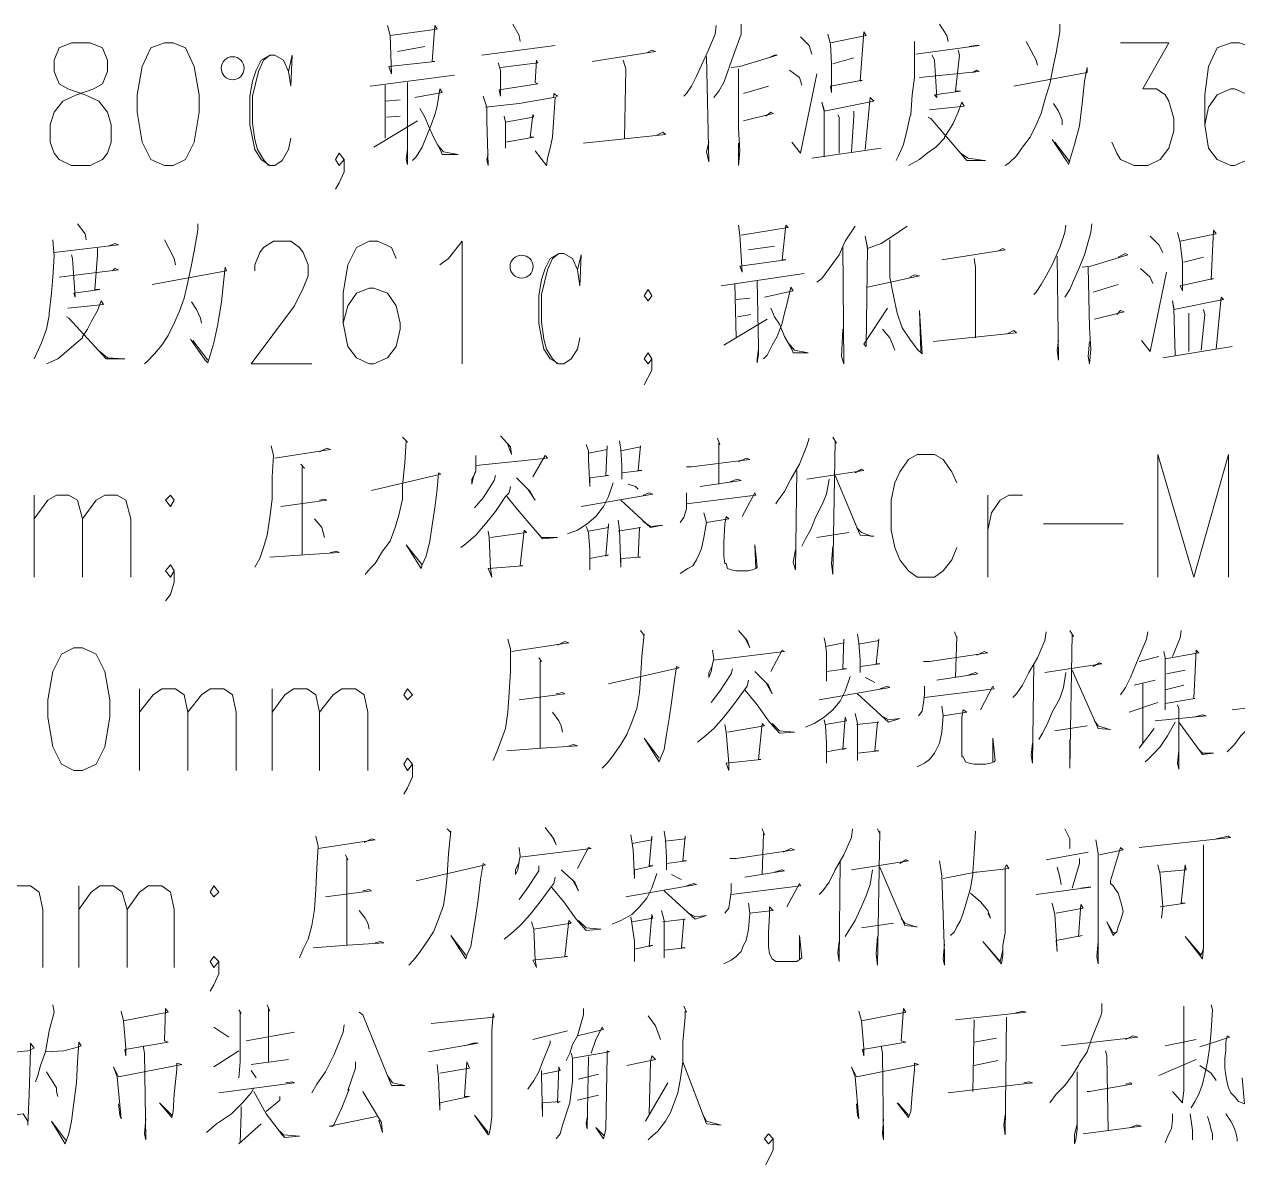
# Model space of a CAD drawing. Header units: millimetres. Extents: x 0 to 588, y 0 to 874.
# Drawn here: x 505.69 to 526.4, y 474.68 to 494.16 of the extents above; entities that cross this region are included whole.
import ezdxf

# ---------------------------------------------------------------- set-up
doc = ezdxf.new("R2010")
doc.units = ezdxf.units.MM
doc.layers.get('0').update_dxf_attribs({"lineweight": 18})

msp = doc.modelspace()

# ---------------------------------------------------------------- linework, layer by layer
at = {"color": 0, "lineweight": 0}
for points in [[(511.895, 494.135), (511.937, 493.966), (511.958, 493.31), (511.916, 493.437), (512.699, 493.522), (512.657, 493.522), (512.699, 494.135), (512.741, 494.072), (511.937, 493.966)], [(514.033, 494.157), (514.138, 493.966), (514.159, 493.861)], [(517.504, 494.135), (517.483, 493.988), (517.377, 493.733), (517.25, 493.459), (517.165, 493.268), (517.081, 493.099), (516.996, 492.972), (516.953, 492.929)], [(517.927, 494.157), (517.927, 493.988), (517.8, 493.628), (517.631, 493.162), (517.546, 493.014), (517.462, 492.908)], [(519.409, 493.988), (519.451, 493.818), (519.472, 493.48), (519.472, 492.993), (519.451, 493.099), (520.001, 493.204), (519.959, 493.183), (520.023, 494.03), (520.065, 493.966), (519.451, 493.839)], [(521.314, 494.157), (521.441, 493.966), (521.462, 493.861)], [(523.367, 494.157), (523.367, 494.03), (523.303, 493.67), (523.261, 493.459), (523.198, 493.141), (523.113, 492.866), (523.049, 492.633), (522.965, 492.442), (522.859, 492.23), (522.732, 492.061), (522.626, 491.913), (522.499, 491.786), (522.436, 491.744)], [(512.064, 493.691), (512.53, 493.776)], [(513.503, 493.628), (514.752, 493.797)], [(518.943, 493.945), (519.091, 493.797), (519.134, 493.649)], [(520.89, 493.861), (520.89, 493.247), (520.848, 492.95), (520.827, 492.612), (520.806, 492.57), (520.764, 492.358), (520.7, 492.103), (520.615, 491.913), (520.573, 491.829)], [(520.912, 493.649), (521.991, 493.797), (521.928, 493.797), (521.822, 493.776)], [(522.986, 493.459), (522.965, 493.543), (522.795, 493.861)], [(524.404, 493.839), (525.23, 493.839), (524.785, 493.056), (525.018, 493.056), (525.166, 492.95), (525.23, 492.845), (525.314, 492.548), (525.314, 492.337), (525.23, 492.04), (525.082, 491.85), (524.87, 491.744), (524.637, 491.744), (524.404, 491.85), (524.341, 491.956), (524.256, 492.146)], [(526.732, 493.543), (526.669, 493.755), (526.436, 493.839), (526.288, 493.839), (526.055, 493.755), (525.907, 493.437), (525.843, 492.95), (525.843, 492.442), (525.907, 492.04), (526.055, 491.85), (526.288, 491.744), (526.351, 491.744), (526.584, 491.85), (526.732, 492.04), (526.817, 492.337), (526.817, 492.442), (526.732, 492.739), (526.584, 492.95), (526.351, 493.056), (526.288, 493.056), (526.055, 492.95), (525.907, 492.739), (525.843, 492.442)], [(510.244, 492.21), (510.201, 492.019), (510.096, 491.829), (509.969, 491.744), (509.884, 491.744), (509.736, 491.85), (509.63, 492.019), (509.587, 492.21), (509.545, 492.442), (509.545, 492.929), (509.587, 493.183), (509.651, 493.374), (509.736, 493.543), (509.884, 493.628), (509.969, 493.628), (510.117, 493.543), (510.201, 493.353), (510.265, 493.628), (510.244, 493.099), (510.201, 493.353)], [(509.863, 491.744), (509.778, 491.85), (509.672, 492.019), (509.63, 492.188), (509.587, 492.464), (509.587, 492.929), (509.693, 493.353), (509.778, 493.543), (509.884, 493.628)], [(515.387, 493.522), (516.467, 493.691), (516.403, 493.712), (516.318, 493.67)], [(517.335, 493.606), (517.377, 491.808), (517.335, 491.977), (517.377, 492.146)], [(517.758, 493.416), (517.906, 493.437), (518.541, 493.628), (518.499, 493.628), (518.393, 493.586)], [(519.494, 493.48), (519.853, 493.586)], [(521.187, 493.628), (521.229, 493.543), (521.271, 492.908), (521.229, 492.95), (521.674, 493.014), (521.589, 493.014), (521.653, 493.628), (521.631, 493.712)], [(513.779, 493.501), (513.821, 493.374), (513.821, 492.929), (513.8, 493.035), (514.456, 493.141), (514.413, 493.162), (514.435, 493.543), (514.456, 493.501), (513.821, 493.416)], [(515.916, 493.543), (515.959, 493.395), (515.938, 492.21)], [(517.885, 493.395), (517.885, 492.379), (517.906, 491.998), (517.885, 491.744), (517.885, 492.125)], [(518.753, 493.374), (518.922, 493.247), (518.964, 493.119)], [(520.975, 493.247), (521.991, 493.353), (521.949, 493.374), (521.885, 493.332)], [(523.24, 492.188), (523.494, 491.808), (523.515, 491.765), (523.621, 492.103), (523.706, 492.421), (523.748, 492.802), (523.79, 493.183), (523.833, 493.416), (523.833, 493.332), (522.584, 493.099)], [(511.598, 493.099), (513.038, 493.289)], [(512.233, 493.162), (512.233, 491.765), (512.212, 491.85), (512.233, 492.019)], [(518.795, 492.146), (518.943, 491.956), (519.218, 493.31)], [(511.852, 493.119), (511.852, 492.21)], [(512.36, 492.908), (512.826, 492.993), (512.784, 493.056), (512.741, 492.76), (512.699, 492.612), (512.635, 492.442), (512.551, 492.23), (512.487, 492.061), (512.381, 491.892), (512.318, 491.829)], [(513.567, 492.739), (514.138, 492.802), (514.731, 492.908), (514.731, 492.972), (514.794, 492.929), (514.752, 492.908), (514.71, 492.23), (514.668, 492.04), (514.625, 491.871), (514.604, 491.744), (514.413, 491.998)], [(517.97, 492.972), (518.393, 493.099)], [(511.852, 492.845), (512.106, 492.866)], [(513.609, 491.935), (513.588, 491.85), (513.609, 491.744), (513.588, 492.506), (513.588, 492.739), (513.524, 492.929)], [(520.044, 492.019), (520.129, 492.908), (520.192, 492.845), (519.345, 492.675), (519.303, 492.824), (519.345, 492.697), (519.345, 491.892)], [(521.144, 492.697), (521.737, 492.76), (521.695, 492.824), (521.631, 492.654), (521.547, 492.464), (521.483, 492.358), (521.399, 492.23), (521.399, 492.21), (521.25, 492.061), (521.102, 491.956), (520.975, 491.85), (520.785, 491.744)], [(523.261, 492.802), (523.346, 492.675), (523.409, 492.527), (523.409, 492.442)], [(511.873, 492.57), (512.106, 492.59)], [(512.445, 492.718), (512.53, 492.57), (512.593, 492.421), (512.678, 492.23), (512.805, 491.998), (512.826, 491.935), (513.101, 491.935), (512.847, 491.977)], [(513.884, 492.59), (513.905, 492.485), (513.905, 492.04), (513.905, 492.146), (514.392, 492.23), (514.329, 492.23), (514.371, 492.612), (514.392, 492.59), (514.371, 492.57), (513.905, 492.485)], [(517.97, 492.506), (518.477, 492.633), (518.435, 492.654), (518.351, 492.59)], [(519.599, 491.956), (519.599, 492.57), (519.578, 492.612)], [(519.853, 492.675), (519.853, 492.59), (519.811, 491.977)], [(521.123, 492.57), (521.166, 492.548), (521.779, 491.829), (522.097, 491.829), (522.076, 491.829), (521.801, 491.871), (521.674, 491.956)], [(511.662, 492.061), (512.403, 492.506)], [(515.239, 492.125), (516.636, 492.273), (516.594, 492.315), (516.467, 492.252)], [(523.282, 492.146), (523.536, 491.808), (523.515, 491.808)], [(511.154, 491.85), (511.069, 491.744), (511.006, 491.85), (511.069, 491.956), (511.154, 491.85), (511.154, 491.638), (511.069, 491.448), (511.006, 491.342)], [(512.741, 492.103), (512.847, 491.977)], [(519.134, 491.871), (520.319, 492.04)], [(506.603, 490.749), (506.73, 490.58), (506.751, 490.474)], [(508.656, 490.749), (508.656, 490.643), (508.593, 490.284), (508.55, 490.051), (508.487, 489.754), (508.423, 489.479), (508.339, 489.246), (508.254, 489.055), (508.148, 488.844), (508.042, 488.675), (507.915, 488.527), (507.788, 488.4), (507.746, 488.357)], [(517.885, 490.728), (517.906, 490.558), (517.948, 489.924), (517.906, 490.029), (518.689, 490.135), (518.626, 490.135), (518.689, 490.728), (518.731, 490.686), (517.927, 490.558)], [(519.875, 490.707), (519.705, 490.453), (519.599, 490.22), (519.43, 489.987), (519.303, 489.818), (519.218, 489.754)], [(520.764, 490.707), (520.51, 490.538), (520.319, 490.411), (520.086, 490.326), (520.044, 490.538), (520.086, 490.347), (520.065, 488.654), (520.023, 488.696), (520.425, 489.31)], [(523.473, 490.728), (523.452, 490.601), (523.367, 490.347), (523.24, 490.051), (523.134, 489.86), (523.049, 489.712), (522.965, 489.585), (522.923, 489.543)], [(523.917, 490.749), (523.896, 490.601), (523.79, 490.22), (523.706, 490.008), (523.6, 489.776), (523.536, 489.627), (523.452, 489.5)], [(506.18, 490.474), (506.201, 490.199), (506.18, 489.839), (506.159, 489.564), (506.116, 489.225), (506.116, 489.183), (506.074, 488.95), (505.989, 488.717), (505.904, 488.527), (505.862, 488.442)], [(508.275, 490.051), (508.254, 490.156), (508.085, 490.474)], [(509.63, 489.944), (509.63, 490.051), (509.714, 490.262), (509.778, 490.347), (509.947, 490.453), (510.244, 490.453), (510.392, 490.347), (510.455, 490.262), (510.54, 490.051), (510.54, 489.86), (510.455, 489.649), (510.307, 489.352), (509.566, 488.357), (510.603, 488.357)], [(512.043, 490.156), (511.958, 490.347), (511.725, 490.453), (511.577, 490.453), (511.365, 490.347), (511.217, 490.051), (511.133, 489.564), (511.133, 489.055), (511.217, 488.654), (511.365, 488.463), (511.577, 488.357), (511.662, 488.357), (511.895, 488.463), (512.043, 488.654), (512.106, 488.95), (512.106, 489.055), (512.043, 489.352), (511.895, 489.564), (511.662, 489.649), (511.577, 489.649), (511.365, 489.564), (511.217, 489.352), (511.133, 489.055)], [(512.784, 490.051), (512.932, 490.156), (513.165, 490.453), (513.165, 488.357)], [(520.467, 490.474), (520.467, 489.839), (520.531, 489.522), (520.594, 489.225), (520.679, 488.971), (520.806, 488.781), (520.933, 488.611), (521.018, 488.527), (520.975, 489.267), (520.996, 488.569)], [(524.912, 490.538), (525.06, 490.389), (525.124, 490.262)], [(525.378, 490.601), (525.42, 490.431), (525.462, 490.093), (525.462, 489.606), (525.42, 489.691), (525.992, 489.818), (525.949, 489.797), (525.992, 490.643), (526.034, 490.58), (525.42, 490.453)], [(506.201, 490.262), (507.301, 490.389), (507.238, 490.411), (507.132, 490.368)], [(506.497, 490.22), (506.518, 490.156), (506.561, 489.5), (506.539, 489.564), (506.984, 489.627), (506.899, 489.627), (506.942, 490.22), (506.942, 490.326)], [(518.054, 490.305), (518.499, 490.368)], [(519.663, 490.368), (519.684, 488.357), (519.642, 488.484), (519.663, 488.95)], [(521.356, 490.135), (522.436, 490.305), (522.393, 490.326), (522.309, 490.284)], [(515.176, 488.802), (515.133, 488.611), (515.027, 488.442), (514.9, 488.357), (514.816, 488.357), (514.668, 488.442), (514.562, 488.611), (514.519, 488.802), (514.477, 489.055), (514.477, 489.522), (514.519, 489.797), (514.583, 489.987), (514.668, 490.156), (514.816, 490.241), (514.9, 490.241), (515.048, 490.156), (515.133, 489.966), (515.197, 490.22), (515.176, 489.691), (515.133, 489.966)], [(514.794, 488.357), (514.71, 488.442), (514.604, 488.611), (514.562, 488.781), (514.519, 489.077), (514.519, 489.543), (514.625, 489.966), (514.71, 490.156), (514.816, 490.241)], [(521.907, 490.156), (521.928, 490.008), (521.928, 488.802)], [(523.325, 490.199), (523.346, 488.421), (523.325, 488.59), (523.346, 488.76)], [(523.748, 490.008), (523.896, 490.029), (524.531, 490.22), (524.489, 490.241), (524.362, 490.178)], [(525.484, 490.093), (525.822, 490.178)], [(506.286, 489.839), (507.301, 489.966), (507.238, 489.987), (507.196, 489.944)], [(508.529, 488.781), (508.783, 488.421), (508.825, 488.378), (508.931, 488.717), (508.995, 489.035), (509.058, 489.415), (509.101, 489.797), (509.122, 490.008), (509.143, 489.944), (507.873, 489.712)], [(517.588, 489.691), (519.007, 489.902)], [(520.086, 489.67), (520.975, 489.86), (520.89, 489.881), (520.806, 489.839)], [(523.854, 490.008), (523.875, 488.971), (523.896, 488.611), (523.875, 488.357), (523.854, 488.484), (523.875, 488.738)], [(524.743, 489.987), (524.912, 489.839), (524.955, 489.733)], [(524.764, 488.76), (524.912, 488.569), (525.187, 489.924)], [(517.821, 489.733), (517.842, 488.802)], [(518.202, 489.776), (518.223, 488.654), (518.223, 488.527), (518.202, 488.378), (518.202, 488.442), (518.223, 488.611)], [(518.329, 489.5), (518.816, 489.606), (518.774, 489.67), (518.71, 489.373), (518.668, 489.225), (518.626, 489.055), (518.541, 488.823), (518.456, 488.675), (518.372, 488.505), (518.308, 488.442)], [(523.938, 489.585), (524.362, 489.712)], [(506.434, 489.31), (507.048, 489.373), (507.005, 489.437), (506.942, 489.267), (506.836, 489.077), (506.772, 488.95), (506.688, 488.823), (506.688, 488.802), (506.539, 488.675), (506.413, 488.569), (506.264, 488.442), (506.074, 488.357)], [(508.55, 489.415), (508.635, 489.289), (508.699, 489.14), (508.72, 489.055)], [(517.842, 489.458), (518.075, 489.479)], [(526.034, 488.611), (526.119, 489.5), (526.161, 489.458), (525.314, 489.289), (525.293, 489.437), (525.314, 489.31), (525.336, 488.505)], [(518.435, 489.31), (518.499, 489.162), (518.583, 489.035), (518.668, 488.823), (518.795, 488.611), (518.816, 488.548), (519.07, 488.548), (518.837, 488.59)], [(523.96, 489.119), (524.468, 489.246), (524.404, 489.267), (524.341, 489.204)], [(525.568, 488.569), (525.568, 489.225)], [(525.822, 489.289), (525.843, 489.204), (525.78, 488.59)], [(506.413, 489.162), (506.455, 489.14), (507.09, 488.442), (507.407, 488.442), (507.386, 488.442), (507.111, 488.463), (506.984, 488.569)], [(517.631, 488.675), (518.372, 489.119)], [(517.864, 489.162), (518.096, 489.204)], [(520.34, 488.95), (520.467, 488.802), (520.51, 488.696), (520.552, 488.59)], [(521.208, 488.738), (522.626, 488.887), (522.584, 488.929), (522.457, 488.865)], [(508.572, 488.76), (508.825, 488.421)], [(518.731, 488.717), (518.837, 488.59)], [(525.124, 488.463), (526.309, 488.654)], [(516.276, 487.998), (516.403, 488.252), (516.403, 488.442), (516.34, 488.548), (516.276, 488.442), (516.34, 488.357), (516.403, 488.442)], [(509.905, 486.96), (509.947, 486.791), (509.926, 486.431), (509.926, 486.05), (509.884, 485.733), (509.841, 485.436), (509.778, 485.225), (509.714, 485.034), (509.63, 484.886)], [(512.149, 487.108), (512.233, 487.024), (512.212, 487.045), (512.191, 486.664), (512.149, 486.283), (512.149, 486.05), (512.085, 485.775), (512.022, 485.563), (511.937, 485.33), (511.81, 485.161), (511.683, 484.95), (511.598, 484.865), (511.514, 484.759)], [(513.821, 487.13), (513.99, 486.939), (514.011, 486.812), (513.948, 486.981)], [(515.281, 486.981), (515.324, 486.876), (515.324, 486.728), (515.345, 486.262), (515.345, 486.41), (515.662, 486.452), (515.62, 486.452), (515.641, 486.96), (515.641, 486.897), (515.324, 486.833)], [(515.853, 487.045), (515.874, 486.897), (515.895, 486.622), (515.895, 486.389), (515.895, 486.495), (516.234, 486.537), (516.17, 486.537), (516.213, 486.96), (516.213, 486.939), (515.874, 486.876)], [(517.525, 487.087), (517.567, 486.981), (517.546, 487.003), (517.546, 486.304)], [(519.091, 487.087), (519.049, 486.96), (518.922, 486.643), (518.774, 486.389), (518.668, 486.177), (518.562, 486.029), (518.52, 485.966)], [(519.494, 487.108), (519.557, 487.003), (519.536, 487.045), (519.494, 484.759), (519.472, 484.95), (519.494, 485.246)], [(509.969, 486.749), (510.921, 486.897), (510.858, 486.918), (510.731, 486.854)], [(513.398, 486.791), (513.398, 486.537), (513.355, 486.41), (513.334, 486.304), (513.334, 486.389), (513.398, 486.516)], [(513.398, 486.622), (514.625, 486.749), (514.583, 486.791), (514.371, 486.431)], [(516.996, 486.601), (517.081, 486.601), (518.075, 486.728), (518.012, 486.749), (517.885, 486.685)], [(521.61, 486.325), (521.525, 486.516), (521.377, 486.728), (521.229, 486.812), (520.933, 486.812), (520.785, 486.728), (520.636, 486.516), (520.552, 486.325), (520.488, 486.029), (520.488, 485.521), (520.552, 485.225), (520.636, 485.013), (520.785, 484.822), (520.933, 484.717), (521.229, 484.717), (521.377, 484.822), (521.525, 485.013), (521.61, 485.225)], [(525.039, 484.717), (525.039, 486.812), (525.653, 484.717), (526.246, 486.812), (526.246, 484.717)], [(510.413, 486.643), (510.476, 486.579), (510.434, 486.601), (510.434, 485.098)], [(518.88, 486.537), (518.859, 484.844), (518.816, 484.971), (518.859, 485.182)], [(519.049, 486.389), (520.023, 486.537), (519.98, 486.558), (519.875, 486.495)], [(511.62, 486.198), (512.805, 486.474), (512.763, 486.495), (512.741, 486.219), (512.699, 485.902), (512.657, 485.606), (512.614, 485.33), (512.551, 485.077), (512.487, 484.928), (512.466, 484.865), (512.212, 485.267), (512.487, 484.928)], [(513.736, 486.452), (513.715, 486.368), (513.524, 486.071), (513.376, 485.902)], [(514.096, 486.41), (514.329, 486.177), (514.413, 486.029), (514.287, 486.219)], [(515.747, 486.325), (515.662, 486.092), (515.578, 485.923), (515.451, 485.754), (515.303, 485.627), (515.133, 485.521), (514.964, 485.457)], [(517.229, 486.262), (517.927, 486.368), (517.864, 486.389), (517.737, 486.346)], [(519.43, 486.389), (519.388, 486.135), (519.303, 485.944), (519.197, 485.733), (519.112, 485.521), (519.028, 485.373), (518.964, 485.246)], [(519.536, 486.452), (519.959, 485.436), (520.192, 485.415), (520.15, 485.415), (519.98, 485.479), (519.896, 485.563)], [(505.862, 486.114), (505.862, 484.717)], [(505.862, 485.712), (506.095, 486.029), (506.243, 486.114), (506.455, 486.114), (506.603, 486.029), (506.688, 485.712), (506.688, 484.717)], [(506.688, 485.712), (506.921, 486.029), (507.069, 486.114), (507.28, 486.114), (507.428, 486.029), (507.513, 485.712), (507.513, 484.717)], [(513.99, 486.262), (513.969, 486.156), (513.905, 486.092), (513.736, 485.839), (513.567, 485.627), (513.398, 485.436), (513.228, 485.288), (513.144, 485.225)], [(515.197, 485.923), (516.424, 486.135), (516.361, 486.156), (516.255, 486.114)], [(516.001, 486.304), (516.128, 486.262), (516.17, 486.219)], [(516.996, 486.156), (516.996, 485.881), (516.953, 485.733), (516.89, 485.648)], [(516.996, 485.966), (518.181, 486.114), (518.16, 486.156), (517.948, 485.754)], [(522.139, 486.114), (522.139, 484.717)], [(522.139, 485.521), (522.203, 485.817), (522.351, 486.029), (522.499, 486.114), (522.732, 486.114)], [(510.074, 485.923), (510.858, 486.029), (510.815, 486.05), (510.731, 486.029)], [(513.927, 486.092), (514.138, 485.839), (514.371, 485.563), (514.54, 485.373), (514.794, 485.394), (514.519, 485.394), (514.413, 485.521)], [(515.874, 486.029), (516.382, 485.563), (516.594, 485.606), (516.382, 485.584), (516.255, 485.669)], [(510.646, 485.712), (510.773, 485.563), (510.794, 485.479), (510.815, 485.394)], [(515.832, 485.69), (515.853, 485.521), (515.874, 484.886), (515.874, 485.034), (516.213, 485.055), (516.17, 485.055), (516.192, 485.563), (516.213, 485.563), (515.832, 485.5)], [(517.292, 485.817), (517.335, 485.648), (517.292, 485.394), (517.25, 485.204), (517.207, 485.098), (517.165, 485.013), (517.102, 484.907), (517.017, 484.865), (516.89, 484.78)], [(517.335, 485.648), (517.716, 485.712), (517.673, 485.754), (517.652, 485.627), (517.631, 485.309), (517.631, 485.077), (517.652, 484.95), (517.673, 484.95), (517.694, 484.865), (517.758, 484.844), (517.842, 484.822), (518.054, 484.822), (518.118, 484.844), (518.181, 484.865), (518.202, 484.886), (518.16, 485.267), (518.181, 484.865)], [(513.609, 485.5), (513.63, 485.394), (513.652, 484.865), (513.673, 484.717), (513.609, 484.865), (514.202, 484.907), (514.159, 484.907), (514.223, 485.521), (514.265, 485.479), (513.652, 485.394)], [(515.281, 485.584), (515.324, 485.479), (515.345, 485.182), (515.345, 484.844), (515.345, 485.034), (515.662, 485.098), (515.62, 485.077), (515.662, 485.627), (515.662, 485.563), (515.324, 485.5)], [(523.092, 485.627), (524.447, 485.627)], [(519.769, 485.479), (519.218, 485.394)], [(509.884, 485.055), (510.476, 485.098), (511.069, 485.14), (511.027, 485.161), (510.921, 485.14)], [(508.254, 484.822), (508.19, 484.717), (508.106, 484.822), (508.19, 484.928), (508.254, 484.822), (508.254, 484.632), (508.19, 484.42), (508.106, 484.315)], [(513.948, 483.658), (513.99, 483.489), (513.99, 483.108), (513.969, 482.748), (513.948, 482.409), (513.905, 482.134), (513.821, 481.901), (513.757, 481.732), (513.694, 481.584)], [(514.011, 483.447), (514.985, 483.595), (514.922, 483.616), (514.794, 483.553)], [(516.213, 483.807), (516.276, 483.722), (516.276, 483.743), (516.234, 483.362), (516.213, 482.981), (516.192, 482.748), (516.149, 482.473), (516.064, 482.24), (515.98, 482.029), (515.874, 481.859), (515.726, 481.647), (515.641, 481.542), (515.557, 481.457)], [(517.885, 483.807), (518.033, 483.637), (518.075, 483.51), (517.991, 483.68)], [(519.345, 483.68), (519.366, 483.574), (519.388, 483.425), (519.388, 482.939), (519.388, 483.108), (519.726, 483.15), (519.663, 483.15), (519.684, 483.658), (519.684, 483.595), (519.366, 483.531)], [(519.917, 483.743), (519.938, 483.595), (519.959, 483.298), (519.959, 483.087), (519.959, 483.193), (520.298, 483.235), (520.234, 483.235), (520.277, 483.658), (520.277, 483.637), (519.938, 483.574)], [(521.568, 483.785), (521.61, 483.68), (521.61, 483.701), (521.589, 483.002)], [(523.134, 483.785), (523.113, 483.637), (522.986, 483.341), (522.838, 483.087), (522.732, 482.875), (522.626, 482.727), (522.563, 482.663)], [(523.536, 483.807), (523.6, 483.701), (523.579, 483.743), (523.536, 481.457), (523.536, 481.944)], [(524.87, 483.785), (524.849, 483.658), (524.679, 483.256), (524.573, 483.002), (524.489, 482.833), (524.404, 482.706)], [(525.441, 483.807), (525.42, 483.68), (525.293, 483.362)], [(526.754, 483.743), (526.796, 483.658), (526.817, 482.536), (526.732, 482.346), (526.606, 482.156), (526.457, 482.007), (526.351, 481.859), (526.225, 481.732)], [(517.44, 483.468), (517.462, 483.32), (517.44, 483.235), (517.419, 483.108), (517.377, 483.002), (517.377, 483.087), (517.44, 483.214)], [(517.462, 483.298), (518.668, 483.447), (518.626, 483.468), (518.435, 483.108)], [(521.039, 483.277), (521.144, 483.277), (522.139, 483.425), (522.076, 483.447), (521.949, 483.383)], [(525.145, 483.447), (525.166, 483.341), (525.166, 482.452), (525.166, 482.558), (525.674, 482.642), (525.653, 482.642), (525.695, 483.468), (525.738, 483.425), (525.166, 483.32)], [(514.477, 483.341), (514.519, 483.277), (514.498, 483.277), (514.498, 481.796)], [(522.923, 483.235), (522.901, 481.542), (522.88, 481.669), (522.901, 481.88)], [(523.113, 483.087), (524.087, 483.235), (524.044, 483.256), (523.938, 483.193)], [(524.722, 483.277), (525.06, 483.362)], [(515.662, 482.896), (516.869, 483.171), (516.827, 483.193), (516.784, 482.918), (516.742, 482.579), (516.699, 482.304), (516.657, 482.029), (516.615, 481.774), (516.551, 481.626), (516.53, 481.563), (516.276, 481.965), (516.53, 481.626)], [(517.779, 483.15), (517.758, 483.066), (517.567, 482.769), (517.419, 482.579)], [(518.16, 483.108), (518.393, 482.875), (518.456, 482.727), (518.351, 482.918)], [(519.79, 483.023), (519.705, 482.769), (519.62, 482.6), (519.494, 482.452), (519.345, 482.325), (519.176, 482.219), (519.028, 482.156)], [(520.044, 483.002), (520.171, 482.939), (520.213, 482.918)], [(521.271, 482.96), (521.97, 483.066), (521.928, 483.087), (521.801, 483.045)], [(523.473, 483.087), (523.431, 482.833), (523.367, 482.642), (523.24, 482.409), (523.155, 482.219), (523.071, 482.05), (523.007, 481.944)], [(523.579, 483.129), (524.023, 482.134), (524.235, 482.113), (524.214, 482.113), (524.023, 482.177), (523.96, 482.261)], [(525.505, 483.129), (525.187, 483.066)], [(507.661, 482.812), (507.661, 481.415)], [(507.661, 482.409), (507.894, 482.706), (508.042, 482.812), (508.275, 482.812), (508.423, 482.706), (508.487, 482.409), (508.487, 481.415)], [(508.487, 482.409), (508.72, 482.706), (508.868, 482.812), (509.101, 482.812), (509.249, 482.706), (509.312, 482.409), (509.312, 481.415)], [(509.926, 482.812), (509.926, 481.415)], [(509.926, 482.409), (510.138, 482.706), (510.286, 482.812), (510.519, 482.812), (510.667, 482.706), (510.731, 482.409), (510.731, 481.415)], [(510.731, 482.409), (510.963, 482.706), (511.111, 482.812), (511.344, 482.812), (511.493, 482.706), (511.556, 482.409), (511.556, 481.415)], [(518.054, 482.96), (518.033, 482.854), (517.97, 482.769), (517.8, 482.536), (517.631, 482.325), (517.462, 482.134), (517.292, 481.986), (517.186, 481.901)], [(517.991, 482.791), (518.202, 482.536), (518.414, 482.24), (518.583, 482.05), (518.837, 482.071), (518.583, 482.092), (518.456, 482.219)], [(519.261, 482.621), (520.467, 482.833), (520.425, 482.854), (520.298, 482.812)], [(521.06, 482.854), (521.06, 482.706), (521.039, 482.579), (521.018, 482.431), (520.954, 482.346)], [(521.06, 482.663), (522.245, 482.812), (522.224, 482.854), (522.012, 482.452)], [(524.997, 482.96), (524.637, 482.875)], [(524.785, 482.896), (524.785, 481.88), (524.722, 481.796), (524.976, 482.134)], [(525.166, 482.791), (525.484, 482.875)], [(514.138, 482.621), (514.922, 482.727), (514.879, 482.748), (514.773, 482.727)], [(519.917, 482.727), (520.446, 482.24), (520.636, 482.304), (520.446, 482.283), (520.298, 482.367)], [(526.309, 482.452), (527.706, 482.621), (527.664, 482.642), (527.558, 482.621)], [(514.71, 482.409), (514.816, 482.261), (514.858, 482.177), (514.879, 482.071)], [(519.875, 482.388), (519.917, 482.219), (519.917, 481.584), (519.917, 481.711), (520.277, 481.753), (520.213, 481.753), (520.255, 482.24), (520.277, 482.24), (519.896, 482.198)], [(521.356, 482.515), (521.377, 482.346), (521.356, 482.071), (521.314, 481.88), (521.229, 481.711), (521.144, 481.605), (521.06, 481.542), (520.933, 481.478)], [(521.377, 482.346), (521.779, 482.409), (521.716, 482.452), (521.695, 482.325), (521.695, 481.647), (521.716, 481.647), (521.758, 481.563), (521.822, 481.542), (521.907, 481.521), (522.097, 481.521), (522.182, 481.542), (522.245, 481.563), (522.266, 481.584), (522.224, 481.965), (522.224, 481.563)], [(524.552, 482.409), (525.039, 482.579)], [(525.378, 482.536), (525.399, 482.473), (525.399, 481.436), (525.378, 481.542), (525.399, 481.753)], [(517.652, 482.198), (517.673, 482.071), (517.716, 481.542), (517.716, 481.415), (517.673, 481.542), (518.266, 481.605), (518.223, 481.605), (518.287, 482.219), (518.329, 482.177), (517.694, 482.071)], [(519.345, 482.283), (519.366, 482.177), (519.388, 481.88), (519.388, 481.542), (519.388, 481.732), (519.726, 481.796), (519.663, 481.774), (519.705, 482.325), (519.726, 482.261), (519.366, 482.198)], [(523.833, 482.177), (523.282, 482.092)], [(525.336, 482.24), (525.208, 482.007), (525.082, 481.817), (524.955, 481.69), (524.87, 481.605), (524.827, 481.563)], [(524.997, 482.261), (525.865, 482.346), (525.801, 482.367), (525.653, 482.325)], [(525.399, 482.24), (525.801, 481.69), (525.992, 481.711), (525.801, 481.711), (525.738, 481.774)], [(513.927, 481.753), (514.519, 481.796), (515.133, 481.838), (515.07, 481.859), (514.985, 481.838)], [(512.318, 481.521), (512.233, 481.415), (512.17, 481.521), (512.233, 481.626), (512.318, 481.521), (512.318, 481.309), (512.233, 481.118), (512.17, 481.012)], [(512.911, 480.42), (512.974, 480.356), (512.974, 480.377), (512.932, 479.997), (512.911, 479.615), (512.889, 479.383), (512.847, 479.108), (512.763, 478.875), (512.678, 478.663), (512.572, 478.494), (512.424, 478.282), (512.339, 478.176), (512.255, 478.091)], [(514.583, 480.441), (514.731, 480.25), (514.773, 480.145), (514.689, 480.314)], [(516.043, 480.314), (516.064, 480.208), (516.086, 480.06), (516.107, 479.573), (516.107, 479.721), (516.424, 479.785), (516.361, 479.785), (516.403, 480.293), (516.403, 480.229), (516.064, 480.166)], [(516.615, 480.377), (516.636, 480.229), (516.657, 479.933), (516.657, 479.721), (516.657, 479.827), (516.996, 479.87), (516.932, 479.87), (516.975, 480.293), (516.975, 480.25), (516.636, 480.208)], [(518.287, 480.42), (518.329, 480.314), (518.308, 480.335), (518.287, 479.637)], [(519.832, 480.42), (519.811, 480.272), (519.684, 479.975), (519.536, 479.721), (519.43, 479.51), (519.324, 479.361), (519.261, 479.298)], [(520.255, 480.42), (520.298, 480.335), (520.298, 480.377), (520.255, 478.091), (520.234, 478.282), (520.255, 478.578)], [(521.928, 480.377), (521.907, 479.997), (521.885, 479.679), (521.885, 479.637), (521.843, 479.404), (521.779, 479.192), (521.716, 478.981), (521.674, 478.853), (521.61, 478.748), (521.568, 478.663), (521.504, 478.599)], [(523.452, 480.42), (523.536, 480.25), (523.536, 480.081)], [(510.667, 480.293), (510.709, 480.123), (510.688, 479.743), (510.667, 479.383), (510.646, 479.044), (510.603, 478.769), (510.54, 478.536), (510.455, 478.367), (510.392, 478.219)], [(510.709, 480.081), (511.683, 480.229), (511.62, 480.25), (511.493, 480.187)], [(514.138, 480.102), (514.159, 479.954), (514.138, 479.87), (514.117, 479.721), (514.075, 479.637), (514.075, 479.721), (514.138, 479.848)], [(514.159, 479.933), (515.366, 480.081), (515.324, 480.102), (515.133, 479.743)], [(523.981, 480.229), (524.023, 479.997), (524.023, 478.113), (524.002, 478.24), (524.023, 478.494)], [(524.044, 479.975), (524.447, 480.06), (524.404, 480.102), (524.235, 479.531), (524.235, 479.488), (524.277, 479.446), (524.319, 479.383), (524.362, 479.319), (524.404, 479.192), (524.425, 479.108), (524.447, 479.002), (524.404, 478.853), (524.362, 478.748), (524.341, 478.663), (524.298, 478.621), (524.277, 478.599), (524.171, 478.832), (524.277, 478.642), (524.319, 478.642)], [(524.722, 480.102), (526.288, 480.272), (526.267, 480.272), (526.246, 480.293), (526.034, 480.25)], [(525.822, 480.145), (525.822, 478.409), (525.801, 478.197), (525.505, 478.578), (525.78, 478.261), (525.801, 478.324), (525.822, 478.388)], [(511.175, 479.975), (511.217, 479.891), (511.196, 479.912), (511.196, 478.43)], [(517.737, 479.912), (517.842, 479.912), (518.837, 480.06), (518.774, 480.081), (518.647, 480.018)], [(519.811, 479.721), (520.785, 479.87), (520.742, 479.891), (520.636, 479.827)], [(523.134, 479.891), (523.854, 480.018)], [(523.706, 479.912), (523.706, 479.827), (523.579, 479.404)], [(512.381, 479.531), (513.567, 479.806), (513.524, 479.827), (513.482, 479.552), (513.44, 479.213), (513.398, 478.938), (513.355, 478.663), (513.313, 478.409), (513.249, 478.261), (513.228, 478.197), (512.974, 478.599), (513.228, 478.261)], [(514.477, 479.785), (514.477, 479.7), (514.265, 479.383), (514.138, 479.213)], [(514.858, 479.721), (515.091, 479.51), (515.154, 479.361), (515.048, 479.552)], [(517.991, 479.594), (518.668, 479.7), (518.626, 479.721), (518.499, 479.679)], [(519.62, 479.87), (519.599, 478.155), (519.578, 478.303), (519.599, 478.494)], [(520.171, 479.721), (520.129, 479.467), (520.065, 479.277), (519.959, 479.044), (519.875, 478.853), (519.769, 478.684), (519.705, 478.578)], [(520.298, 479.764), (520.721, 478.769), (520.933, 478.748), (520.912, 478.748), (520.721, 478.811), (520.658, 478.896)], [(521.314, 479.87), (521.356, 479.615), (521.399, 478.282), (521.399, 478.091), (521.377, 478.197), (521.399, 478.451)], [(521.377, 479.573), (521.928, 479.679), (521.949, 479.679), (522.499, 479.743), (522.457, 479.806), (522.436, 479.764), (522.436, 478.642), (522.393, 478.43), (522.393, 478.261), (522.372, 478.113), (522.055, 478.494), (522.351, 478.155), (522.393, 478.346)], [(523.325, 479.764), (523.367, 479.594), (523.388, 479.467)], [(525.039, 479.806), (525.082, 479.637), (525.124, 479.086), (525.103, 478.896)], [(525.082, 479.086), (525.505, 479.15), (525.441, 479.15), (525.505, 479.806), (525.526, 479.721), (525.082, 479.679)], [(514.752, 479.594), (514.731, 479.488), (514.668, 479.404), (514.498, 479.171), (514.329, 478.959), (514.159, 478.769), (513.99, 478.621), (513.884, 478.536)], [(516.488, 479.658), (516.403, 479.404), (516.318, 479.235), (516.192, 479.086), (516.064, 478.959), (515.874, 478.853), (515.726, 478.79)], [(515.959, 479.256), (517.165, 479.467), (517.123, 479.488), (516.996, 479.446)], [(516.742, 479.637), (516.869, 479.573), (516.911, 479.552)], [(517.758, 479.488), (517.758, 479.34), (517.737, 479.192), (517.716, 479.065), (517.652, 478.981)], [(517.758, 479.298), (518.943, 479.446), (518.922, 479.488), (518.71, 479.086)], [(505.185, 479.044), (505.418, 479.34), (505.566, 479.446), (505.799, 479.446), (505.947, 479.34), (506.01, 479.044), (506.01, 478.049)], [(506.624, 479.446), (506.624, 478.049)], [(506.624, 479.044), (506.836, 479.34), (506.984, 479.446), (507.217, 479.446), (507.365, 479.34), (507.45, 479.044), (507.45, 478.049)], [(507.45, 479.044), (507.661, 479.34), (507.81, 479.446), (508.042, 479.446), (508.19, 479.34), (508.254, 479.044), (508.254, 478.049)], [(510.836, 479.256), (511.62, 479.361), (511.577, 479.383), (511.471, 479.361)], [(514.689, 479.425), (514.9, 479.171), (515.112, 478.875), (515.281, 478.684), (515.535, 478.705), (515.281, 478.726), (515.154, 478.853)], [(516.615, 479.361), (517.144, 478.875), (517.335, 478.938), (517.144, 478.917), (516.996, 479.002)], [(521.843, 479.319), (522.012, 479.171), (522.139, 479.023), (522.182, 478.896), (522.139, 478.981)], [(522.965, 479.298), (523.896, 479.425), (523.854, 479.425), (523.727, 479.404)], [(518.054, 479.15), (518.075, 478.981), (518.054, 478.705), (518.012, 478.515), (517.97, 478.43), (517.927, 478.324), (517.842, 478.24), (517.758, 478.176), (517.631, 478.113)], [(518.075, 478.981), (518.477, 479.023), (518.414, 479.086), (518.414, 478.959), (518.393, 478.642), (518.393, 478.409), (518.414, 478.282), (518.456, 478.197), (518.52, 478.155), (518.88, 478.155), (518.943, 478.197), (518.964, 478.219), (518.922, 478.599), (518.922, 478.197)], [(523.24, 479.15), (523.282, 478.959), (523.325, 478.324), (523.303, 478.515), (523.748, 478.599), (523.684, 478.578), (523.727, 479.129), (523.769, 479.065), (523.303, 478.981)], [(511.408, 479.023), (511.514, 478.896), (511.556, 478.811), (511.577, 478.705)], [(514.35, 478.832), (514.392, 478.705), (514.413, 478.176), (514.435, 478.049), (514.371, 478.176), (514.964, 478.24), (514.922, 478.24), (514.985, 478.853), (515.027, 478.811), (514.392, 478.705)], [(516.043, 478.917), (516.064, 478.811), (516.107, 478.494), (516.107, 478.155), (516.107, 478.367), (516.424, 478.43), (516.361, 478.409), (516.403, 478.959), (516.424, 478.896), (516.064, 478.832)], [(516.572, 479.023), (516.615, 478.853), (516.615, 478.219), (516.615, 478.346), (516.975, 478.388), (516.911, 478.388), (516.953, 478.875), (516.975, 478.875), (516.594, 478.832)], [(520.531, 478.811), (519.98, 478.726)], [(510.625, 478.388), (511.217, 478.43), (511.831, 478.473), (511.768, 478.494), (511.683, 478.473)], [(509.016, 478.155), (508.931, 478.049), (508.868, 478.155), (508.931, 478.24), (509.016, 478.155), (509.016, 477.943), (508.931, 477.753), (508.868, 477.647)], [(506.18, 477.414), (506.201, 477.287), (506.116, 476.97), (506.053, 476.61), (505.968, 476.377), (505.926, 476.208), (505.883, 476.102)], [(509.841, 477.414), (509.884, 477.308), (509.863, 477.351), (509.863, 476.44)], [(524.087, 477.435), (524.087, 477.287), (524.066, 477.224), (523.917, 476.843), (523.833, 476.61), (523.706, 476.419), (523.684, 476.377), (523.579, 476.208), (523.452, 476.038), (523.303, 475.89), (523.198, 475.742)], [(525.949, 477.414), (525.971, 477.329), (525.949, 476.97), (525.928, 476.716), (525.886, 476.44), (525.843, 476.229), (525.801, 476.06), (525.738, 475.89), (525.674, 475.763), (525.611, 475.657)], [(507.344, 477.308), (507.386, 477.139), (507.428, 476.673), (507.428, 476.546), (507.407, 476.652), (508.148, 476.779), (508.085, 476.8), (508.106, 477.351), (508.148, 477.287), (507.386, 477.139)], [(509.355, 477.329), (509.397, 477.266), (509.376, 477.287), (509.376, 476.44), (509.355, 476.165)], [(511.408, 477.287), (511.471, 477.245), (511.958, 476.038), (512.191, 476.038), (511.979, 476.081), (511.895, 476.208)], [(512.635, 477.097), (513.715, 477.202), (513.694, 477.266), (513.673, 476.97), (513.673, 475.509), (513.652, 475.319), (513.63, 475.213), (513.609, 475.192), (513.376, 475.53), (513.609, 475.234)], [(515.239, 477.351), (515.239, 477.245), (515.133, 476.885), (515.048, 476.737), (515.006, 476.589), (514.943, 476.462)], [(516.953, 477.393), (516.996, 477.287), (516.975, 477.308), (516.975, 477.202), (516.932, 476.779), (516.932, 476.44), (516.89, 476.123), (516.848, 475.911), (516.784, 475.742), (516.721, 475.573), (516.636, 475.425), (516.509, 475.255), (516.382, 475.149), (516.34, 475.107)], [(516.34, 477.224), (516.467, 477.054), (516.509, 476.949), (516.551, 476.822)], [(519.938, 477.308), (519.98, 477.139), (520.023, 476.673), (520.023, 476.546), (520.001, 476.652), (520.742, 476.779), (520.658, 476.8), (520.7, 477.351), (520.742, 477.287), (519.98, 477.139)], [(521.589, 477.16), (522.795, 477.287), (522.732, 477.308), (522.584, 477.266)], [(522.457, 477.202), (522.436, 475.192), (522.414, 475.361), (522.436, 475.53)], [(525.484, 477.393), (525.484, 475.954), (525.462, 475.763), (525.462, 475.742), (525.293, 475.933)], [(508.931, 477.033), (509.185, 476.864)], [(511.154, 477.075), (511.133, 476.949), (510.985, 476.567), (510.836, 476.271), (510.688, 476.06), (510.603, 475.911)], [(515.133, 476.885), (515.578, 476.991), (515.557, 477.033), (515.451, 476.822), (515.366, 476.589)], [(521.907, 477.16), (521.885, 475.933)], [(509.482, 476.8), (510.307, 476.949)], [(514.668, 476.8), (514.668, 476.758), (514.54, 476.44), (514.477, 476.271), (514.392, 476.123), (514.287, 475.975)], [(514.371, 476.822), (514.964, 476.97)], [(522.288, 476.843), (521.907, 476.779)], [(523.388, 476.716), (524.701, 476.864), (524.616, 476.885), (524.489, 476.822)], [(525.166, 476.716), (525.695, 476.822)], [(525.759, 476.695), (526.267, 476.864), (526.225, 476.885), (526.203, 476.779), (526.203, 476.631), (526.182, 476.504), (526.182, 476.335), (526.203, 476.208), (526.225, 476.081), (526.246, 475.996), (526.288, 475.911), (526.351, 475.848), (526.415, 475.763), (526.479, 475.742), (526.521, 475.721), (526.479, 476.165)], [(505.291, 476.758), (505.333, 476.589), (505.354, 476.102), (505.333, 475.721), (505.354, 475.34), (505.333, 475.509), (505.672, 475.551), (505.756, 475.425), (505.756, 475.361), (505.777, 475.89), (505.799, 476.652), (505.799, 476.758), (505.862, 476.673), (505.756, 476.631), (505.354, 476.589)], [(506.053, 476.61), (506.37, 476.631), (506.624, 476.695), (506.666, 476.716), (506.624, 476.779), (506.603, 476.44), (506.582, 476.081), (506.539, 475.742), (506.497, 475.425), (506.455, 475.213), (506.391, 475.043), (506.159, 475.425), (506.413, 475.086)], [(507.725, 476.716), (507.746, 476.589), (507.767, 475.107), (507.746, 475.213), (507.767, 475.467)], [(508.931, 476.356), (509.355, 476.631)], [(512.593, 476.61), (513.44, 476.758), (513.355, 476.758), (513.207, 476.716)], [(515.027, 476.589), (515.048, 476.504), (515.048, 476.102), (515.027, 475.933), (515.006, 475.742), (514.879, 475.361), (514.837, 475.213), (514.773, 475.128)], [(515.048, 476.504), (515.683, 476.61), (515.641, 476.631), (515.641, 476.546), (515.62, 475.298), (515.599, 475.192), (515.578, 475.128), (515.451, 475.319), (515.599, 475.171)], [(520.319, 476.716), (520.34, 476.589), (520.361, 475.107), (520.34, 475.213), (520.361, 475.467)], [(524.15, 476.631), (524.171, 476.546), (524.192, 475.276)], [(507.301, 475.721), (507.323, 475.53), (507.344, 475.467), (507.28, 476.187), (507.217, 476.356), (507.301, 476.187), (508.381, 476.398), (508.296, 476.419), (508.296, 476.313), (508.254, 475.89), (508.233, 475.594), (508.212, 475.488), (508, 475.742), (508.212, 475.53)], [(509.566, 476.398), (510.201, 476.483)], [(511.344, 476.44), (511.344, 476.335), (511.217, 475.954), (511.238, 475.975), (511.111, 475.657), (510.963, 475.34), (510.9, 475.34), (511.704, 475.509)], [(512.741, 476.398), (512.763, 476.165), (512.784, 475.615), (512.784, 475.742), (513.292, 475.848), (513.207, 475.848), (513.249, 476.44), (513.292, 476.335), (512.784, 476.25)], [(515.324, 476.525), (515.303, 475.298), (515.281, 475.382), (515.303, 475.488)], [(515.98, 476.377), (516.467, 476.483), (516.403, 476.546), (516.382, 476.44), (516.361, 475.551)], [(516.932, 476.44), (517.335, 475.382), (517.588, 475.361), (517.335, 475.425), (517.271, 475.551)], [(519.896, 475.721), (519.917, 475.53), (519.938, 475.467), (519.875, 476.187), (519.811, 476.356), (519.896, 476.187), (520.954, 476.398), (520.89, 476.419), (520.89, 476.313), (520.848, 475.89), (520.827, 475.594), (520.785, 475.488), (520.594, 475.742), (520.615, 475.721), (520.785, 475.53)], [(521.907, 476.377), (522.309, 476.462)], [(525.06, 476.208), (525.695, 476.483)], [(525.759, 476.377), (525.949, 476.25), (526.034, 476.123)], [(506.074, 476.271), (506.243, 475.996), (506.243, 475.933), (506.264, 475.848)], [(509.566, 476.292), (509.651, 476.165)], [(514.519, 476.292), (514.519, 476.208), (514.54, 475.509), (514.54, 475.742), (514.837, 475.763), (514.794, 475.742), (514.816, 476.356), (514.837, 476.292), (514.54, 476.229)], [(515.154, 476.144), (515.493, 476.229)], [(523.663, 476.271), (523.663, 475.298), (523.642, 475.107), (523.621, 475.043), (523.621, 475.192), (523.663, 475.382)], [(509.609, 475.996), (509.566, 475.911), (509.418, 475.742), (509.228, 475.551), (508.974, 475.382), (508.804, 475.234)], [(509.016, 475.911), (510.307, 476.081), (510.265, 476.102), (510.159, 476.081)], [(516.297, 475.425), (516.678, 476.081)], [(521.462, 475.911), (522.901, 476.081), (522.838, 476.102), (522.753, 476.081)], [(523.833, 475.933), (523.875, 475.933), (524.595, 476.06), (524.573, 476.081), (524.489, 476.06)], [(509.609, 475.933), (509.82, 475.551), (509.969, 475.361), (510.096, 475.192), (510.138, 475.149), (510.392, 475.171), (510.117, 475.192), (510.053, 475.255)], [(510.053, 475.848), (510.053, 475.784), (509.82, 475.594)], [(511.471, 475.933), (511.789, 475.403), (511.81, 475.234), (511.747, 475.446)], [(515.493, 475.869), (515.133, 475.784)], [(509.397, 475.678), (509.397, 475.551), (509.376, 475.065), (509.355, 475.043), (509.736, 475.382)], [(525.293, 475.551), (525.293, 475.446), (525.272, 475.298), (525.23, 475.213), (525.166, 475.065)], [(525.59, 475.551), (525.632, 475.276), (525.632, 475.107)], [(526.203, 475.551), (526.288, 475.425), (526.33, 475.34), (526.373, 475.234), (526.394, 475.128), (526.394, 475.086)], [(523.769, 475.213), (524.764, 475.34), (524.701, 475.361), (524.679, 475.361), (524.573, 475.319)], [(525.886, 475.509), (525.928, 475.382), (525.949, 475.276), (525.971, 475.213), (525.971, 475.107)], [(518.351, 474.684), (518.477, 474.938), (518.477, 475.128), (518.393, 475.213), (518.329, 475.128), (518.393, 475.043), (518.477, 475.128)]]:
    msp.add_lwpolyline(points, dxfattribs=at)
for points in [[(506.497, 493.839), (506.286, 493.755), (506.201, 493.543), (506.201, 493.353), (506.286, 493.141), (506.434, 493.056), (506.73, 492.95), (506.963, 492.845), (507.111, 492.654), (507.175, 492.442), (507.175, 492.146), (507.111, 491.956), (507.026, 491.85), (506.815, 491.744), (506.497, 491.744), (506.286, 491.85), (506.201, 491.956), (506.137, 492.146), (506.137, 492.442), (506.201, 492.654), (506.349, 492.845), (506.582, 492.95), (506.878, 493.056), (507.026, 493.141), (507.111, 493.353), (507.111, 493.543), (507.026, 493.755), (506.815, 493.839)], [(508.085, 493.839), (507.852, 493.755), (507.704, 493.437), (507.619, 492.95), (507.619, 492.654), (507.704, 492.146), (507.852, 491.85), (508.085, 491.744), (508.233, 491.744), (508.445, 491.85), (508.593, 492.146), (508.677, 492.654), (508.677, 492.95), (508.593, 493.437), (508.445, 493.755), (508.233, 493.839)], [(516.34, 489.437), (516.403, 489.522), (516.34, 489.627), (516.276, 489.522)], [(508.19, 486.114), (508.106, 486.029), (508.19, 485.923), (508.254, 486.029)], [(506.539, 483.51), (506.328, 483.404), (506.18, 483.108), (506.095, 482.621), (506.095, 482.325), (506.18, 481.817), (506.328, 481.521), (506.539, 481.415), (506.688, 481.415), (506.921, 481.521), (507.069, 481.817), (507.153, 482.325), (507.153, 482.621), (507.069, 483.108), (506.921, 483.404), (506.688, 483.51)], [(512.233, 482.812), (512.17, 482.706), (512.233, 482.621), (512.318, 482.706)], [(508.931, 479.446), (508.868, 479.34), (508.931, 479.256), (509.016, 479.34)]]:
    msp.add_lwpolyline(points, close=True, dxfattribs=at)
for centre in [(509.249, 493.406), (514.181, 490.019)]:
    msp.add_circle(centre, 0.196, dxfattribs=at)

doc.saveas('drawing.dxf')
